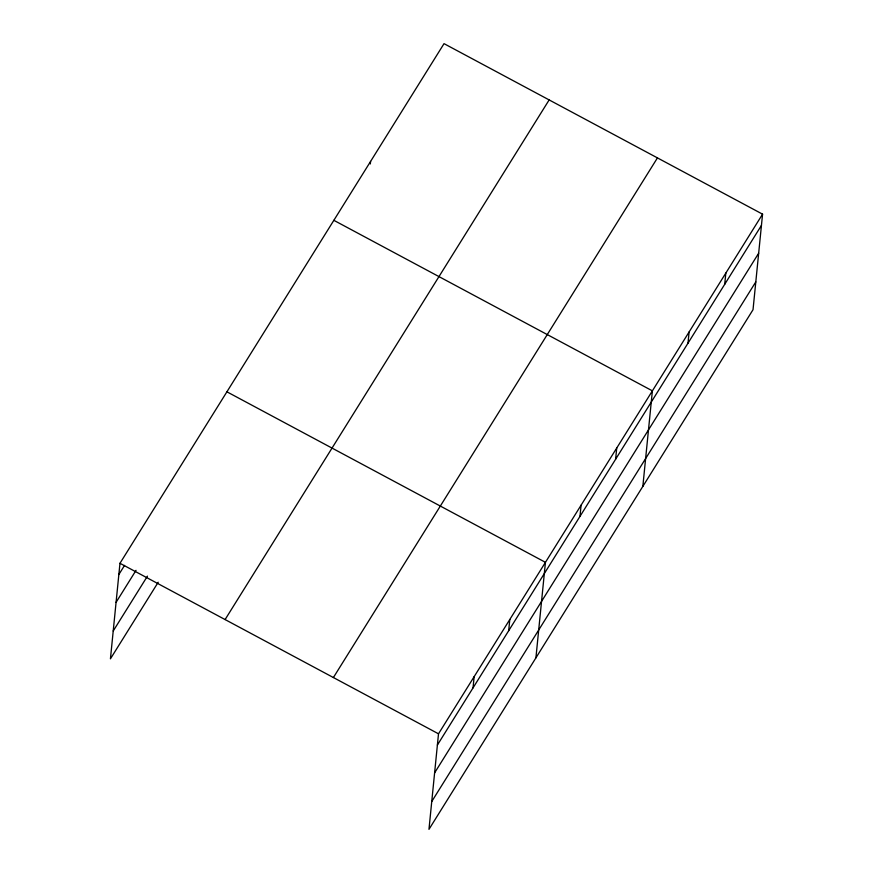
<?xml version="1.0" encoding="UTF-8"?>
<svg xmlns="http://www.w3.org/2000/svg" width="873" height="873" viewBox="0 0 873 873"><rect width="100%" height="100%" fill="white"/><g stroke="black" fill="none" stroke-linecap="round" stroke-linejoin="round"><path stroke-width="1.31" d="M762.566 214.169L438.508 733.811L428.97 829.35L753.028 309.708L762.566 214.169L444.03 43.65L119.972 563.292L110.435 658.831L158.209 582.236M370.327 163.938L370.578 161.44M473.035 687.891L474.148 676.651M508.675 630.732L509.799 619.492M535.913 657.871L545.439 562.332L226.915 391.813M579.967 516.412L581.091 505.172M615.618 459.253L616.731 448.013M642.844 486.381L652.382 390.853L333.846 220.323M687.989 343.198L689.113 331.958M724.71 284.303L725.834 273.063M118.848 574.532L124.555 565.388M116.076 602.348L136.035 570.342M113.217 631.004L147.439 576.136M225.092 619.568L549.15 99.926M333.388 677.546L657.445 157.904M437.384 745.051L761.442 225.409M434.612 772.878L758.659 253.235M431.742 801.534L755.8 281.892M119.972 563.292L438.508 733.811"/></g></svg>
